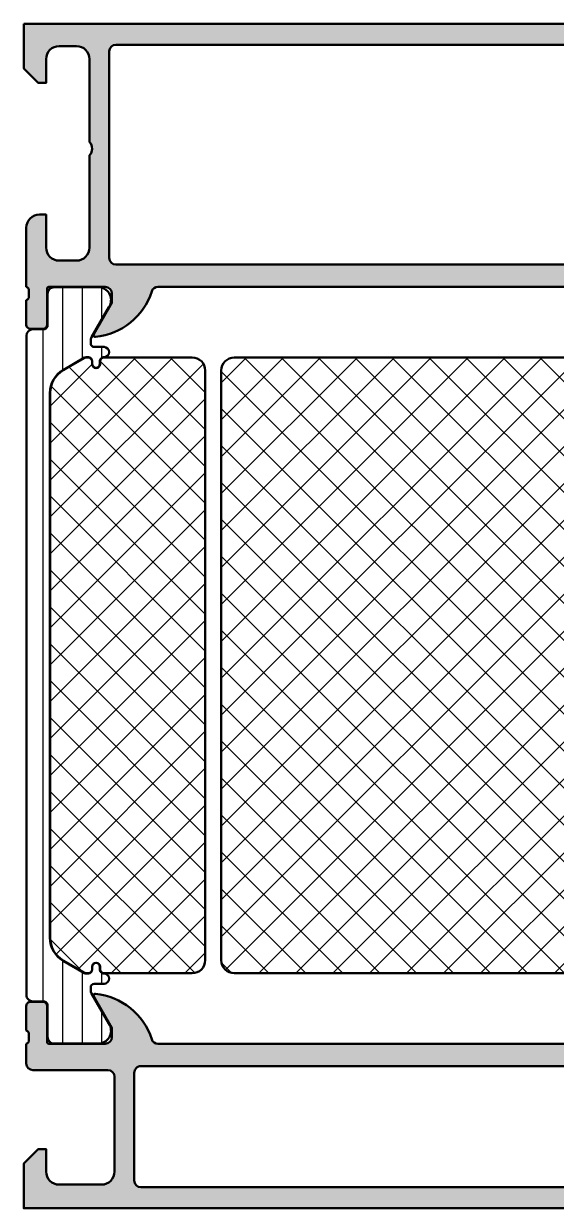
# Model space of a CAD drawing. Extents: x 0 to 104, y 0 to 90.
# Drawn here: x 0 to 40.5, y 0 to 90 of the extents above; entities that cross this region are included whole.
import ezdxf

# ---------------------------------------------------------------- set-up
doc = ezdxf.new("R2010")
doc.units = 0
for name, color, linetype, lineweight in [('0S-Alu contour', 7, 'Continuous', 50), ('0S-Alu hatch', 252, 'Continuous', 25), ('0S-Plastic contour', 254, 'Continuous', 50), ('0S-Plastic hatch', 253, 'Continuous', 25), ('0S-PT contour', 91, 'Continuous', 50), ('0S-PT hatch', 103, 'Continuous', 25)]:
    doc.layers.add(name, color=color, linetype=linetype, lineweight=lineweight)
pattern_1 = [(135, (0, 0), (-1.403165018917055, -1.403165018917055), []), (225, (0, 0), (1.403165018917055, -1.403165018917055), [])]

# ---------------------------------------------------------------- blocks, each defined once
blk = doc.blocks.new('445070__8D3D3FFA_D26E_4ECD_B416_5EEB01B0E096_')
at = {"layer": '0S-Alu hatch'}
h = blk.add_hatch(color=256, dxfattribs=at)
edge = h.paths.add_edge_path()
edge.add_arc((0.7000000000000182, 11), 0.5000000000000004, 180, 270)
edge.add_line((0.700000000000018, 10.5), (6.4, 10.5))
edge.add_ellipse((6.4, 10), major_axis=(-0.5, 0), ratio=1, start_angle=180, end_angle=270, ccw=False)
edge.add_line((6.9, 9.999999999999998), (6.899999999999973, 2.800000000000009))
edge.add_ellipse((5.899999999999972, 2.800000000000012), major_axis=(-1, 0), ratio=1, start_angle=90.00000000000011, end_angle=180, ccw=False)
edge.add_line((5.899999999999973, 1.800000000000011), (2.699999999999989, 1.800000000000011))
edge.add_ellipse((2.699999999999989, 2.800000000000011), major_axis=(-1, 0), ratio=1, start_angle=0, end_angle=90, ccw=False)
edge.add_line((1.699999999999988, 2.80000000000001), (1.699999999999987, 4.5))
edge.add_line((1.699999999999987, 4.5), (1.099999999999994, 4.5))
edge.add_line((1.099999999999994, 4.5), (0, 3.400000000000005))
edge.add_line((0, 3.400000000000005), (0, 0))
edge.add_line((0, 0), (103.5, 0))
edge.add_arc((103.5, 0.5), 0.5, 270, 360)
edge.add_line((104, 0.5), (104, 4.500000000000005))
edge.add_arc((103.5, 4.500000000000005), 0.5, 0, 90.0000000000016)
edge.add_line((103.5, 5.000000000000005), (102.2, 4.999999999999997))
edge.add_arc((102.2, 4.500000000000009), 0.4999999999999876, 90, 180)
edge.add_line((101.7, 4.499999999999994), (101.7, 3.999999999999999))
edge.add_line((101.7, 3.999999999999999), (102.7, 3.999999999999999))
edge.add_line((102.7, 3.999999999999999), (102.7, 2.500000000000012))
edge.add_ellipse((101.7, 2.500000000000012), major_axis=(-1, 0), ratio=1, start_angle=90, end_angle=180, ccw=False)
edge.add_line((101.7, 1.500000000000012), (97.70000000000003, 1.499999999999999))
edge.add_ellipse((97.70000000000003, 2.500000000000013), major_axis=(-1.000000000000014, 0), ratio=1, start_angle=0, end_angle=89.9999999999992, ccw=False)
edge.add_line((96.70000000000002, 2.500000000000013), (96.70000000000002, 3.999999999999999))
edge.add_line((96.70000000000002, 3.999999999999999), (97.70000000000002, 3.999999999999999))
edge.add_line((97.70000000000002, 3.999999999999999), (97.70000000000002, 4.499999999999987))
edge.add_arc((97.19999999999997, 4.499999999999987), 0.5000000000000142, 0, 90)
edge.add_line((97.19999999999997, 5.000000000000001), (94.4, 5))
edge.add_arc((94.4, 4.500000000000007), 0.4999999999999929, 90, 180)
edge.add_line((93.9, 4.499999999999984), (93.90000000000003, 4.299999999999933))
edge.add_arc((94.4, 4.299999999999968), 0.4999999999999716, 180, 270)
edge.add_line((94.4, 3.799999999999997), (94.9, 3.799999999999998))
edge.add_ellipse((94.9, 3.299999999999996), major_axis=(-0.5000000000000023, 0), ratio=1, start_angle=180, end_angle=270, ccw=False)
edge.add_line((95.39999999999999, 3.300000000000014), (95.40000000000002, 2.500000000000039))
edge.add_ellipse((94.9, 2.500000000000022), major_axis=(-0.5000000000000285, 0), ratio=1, start_angle=90, end_angle=180, ccw=False)
edge.add_line((94.9, 1.999999999999993), (74.10000000000002, 2.000000000000001))
edge.add_line((74.10000000000002, 2.000000000000001), (68.0287529500121, 2.433660503570564))
edge.add_ellipse((68.10000000000001, 3.431119203401298), major_axis=(-0.9999999999999987, 0), ratio=1, start_angle=0, end_angle=85.91438322002551, ccw=False)
edge.add_line((67.1, 3.431119203401297), (67.1, 10.09999999999999))
edge.add_ellipse((67.60000000000001, 10.09999999999999), major_axis=(-0.5, 0), ratio=1, start_angle=270, end_angle=360, ccw=False)
edge.add_line((67.60000000000001, 10.59999999999999), (68.49999999999996, 10.6))
edge.add_arc((68.49999999999996, 11.10000000000002), 0.500000000000016, 270, 360)
edge.add_line((68.99999999999997, 11.10000000000001), (68.99999999999999, 12.50000000000065))
edge.add_ellipse((69.07883644654304, 12.76752059199378), major_axis=(-0.2788950563274398, 0), ratio=1, start_angle=-1.164589374117611, end_angle=73.58012358050672, ccw=False)
edge.add_line((68.79999899999999, 12.77318899999225), (68.79999899999997, 13.22678299999214))
edge.add_ellipse((69.07886709564315, 13.2324436594692), major_axis=(-0.2789255417371577, 0), ratio=1, start_angle=-73.575405444647, end_angle=1.162870072887472, ccw=False)
edge.add_line((68.99999999999999, 13.49998699999215), (68.99999999999997, 15.37999800000068))
edge.add_arc((68.69999999999999, 15.37999800000068), 0.2999999999999829, 0, 89.99999999999459)
edge.add_line((68.70000000000002, 15.67999800000066), (67.72002568095719, 15.67999800000067))
edge.add_arc((67.72002568095719, 15.37999800000067), 0.2999999999999936, 90, 180)
edge.add_line((67.4200256809572, 15.37999800000067), (67.4200256809572, 12.62000000000066))
edge.add_ellipse((67.30002568095723, 12.62000000000066), major_axis=(-0.1199999999999477, 0), ratio=1, start_angle=90, end_angle=180, ccw=False)
edge.add_line((67.30002568095723, 12.50000000000071), (63.00000000000003, 12.50000000000071))
edge.add_ellipse((63.00000000000003, 13.00000000000069), major_axis=(-0.4999999999999787, 0), ratio=1, start_angle=0, end_angle=90, ccw=False)
edge.add_line((62.50000000000005, 13.00000000000074), (62.50000000000012, 13.70000000000075))
edge.add_line((62.50000000000012, 13.70000000000075), (63.88149545762249, 16.09282032302829))
edge.add_arc((63.76188021535185, 16.16188021535243), 0.1381197846482754, 329.9999999999984, 455.6225775507903)
edge.add_arc((64.23822324117364, 11.32339113815334), 4.999999999999531, 95.62257755079048, 162.2515836439295)
edge.add_ellipse((58.99999999999888, 13.00000000000148), major_axis=(-0.5000000000014841, 0), ratio=1, start_angle=89.9999999999992, end_angle=162.2515836439299, ccw=False)
edge.add_line((58.99999999999888, 12.5), (10.20000000000014, 12.5))
edge.add_ellipse((10.20000000000014, 13.00000000000063), major_axis=(-0.5000000000006342, 0), ratio=1, start_angle=17.74841635607038, end_angle=90, ccw=False)
edge.add_arc((4.961776758826346, 11.3233911381528), 4.999999999999362, 17.74841635607043, 84.37742244920943)
edge.add_arc((5.438119784648135, 16.16188021535171), 0.1381197846482762, 84.3774224492095, 210.0000000000011)
edge.add_line((5.318504542377492, 16.09282032302757), (6.699999999999855, 13.70000000000006))
edge.add_line((6.699999999999855, 13.70000000000006), (6.699999999999926, 13.00000000000004))
edge.add_ellipse((6.199999999999944, 12.99999999999998), major_axis=(-0.4999999999999823, 0), ratio=1, start_angle=90.00000000000011, end_angle=180, ccw=False)
edge.add_line((6.199999999999945, 12.5), (1.899974319042503, 12.49999999999999))
edge.add_ellipse((1.899974319042503, 12.62000000000067), major_axis=(-0.120000000000676, 0), ratio=1, start_angle=0, end_angle=90.00000000000028, ccw=False)
edge.add_line((1.779974319041827, 12.62000000000067), (1.779974319041826, 15.37999800000067))
edge.add_arc((1.479974319041827, 15.37999800000067), 0.2999999999999994, 0, 89.99999999999987)
edge.add_line((1.479974319041828, 15.67999800000067), (0.4999999999990419, 15.67999800000067))
edge.add_arc((0.4999999999990413, 15.37999800000067), 0.3000000000000025, 89.99999999999987, 180)
edge.add_line((0.1999999999990387, 15.37999800000067), (0.19999999999904, 13.49998699999215))
edge.add_ellipse((0.121132904355874, 13.23244365946922), major_axis=(-0.278925541737147, 0), ratio=1, start_angle=178.8371299271226, end_angle=253.5754054446455, ccw=False)
edge.add_line((0.4000009999990405, 13.22678299999221), (0.4000009999990405, 12.77318899999216))
edge.add_ellipse((0.1211635534573391, 12.76752059199381), major_axis=(-0.2788950563260883, 0), ratio=1, start_angle=106.4198764194926, end_angle=181.1645893740985, ccw=False)
edge.add_line((0.2000000000000035, 12.50000000000198), (0.2000000000000178, 10.99999999999999))
edge = h.paths.add_edge_path()
edge.add_line((8.400000000000006, 2.1), (8.400000000000007, 10.3))
edge.add_ellipse((8.900000000000007, 10.3), major_axis=(-0.5, 0), ratio=1, start_angle=269.99999999999983, end_angle=360, ccw=False)
edge.add_line((8.90000000000001, 10.8), (65.10000000000001, 10.7999999999999))
edge.add_ellipse((65.10000000000002, 10.29999999999988), major_axis=(-0.5000000000000142, 0), ratio=1, start_angle=180, end_angle=270.00000000000165, ccw=False)
edge.add_line((65.60000000000004, 10.29999999999988), (65.60000000000001, 2.100000000000008))
edge.add_ellipse((65.1, 2.100000000000012), major_axis=(-0.5000000000000142, 0), ratio=1, start_angle=90.00000000000159, end_angle=180, ccw=False)
edge.add_line((65.10000000000001, 1.599999999999998), (8.900000000000006, 1.6))
edge.add_ellipse((8.900000000000006, 2.1), major_axis=(-0.5, 0), ratio=1, start_angle=0, end_angle=90, ccw=False)
at = {"layer": '0S-Alu contour', "color": 7}
for points in [[(0.1999999999990387, 15.37999800000067), (0.19999999999904, 13.49998699999215)], [(1.479974319041828, 15.67999800000067), (0.4999999999990419, 15.67999800000067)], [(1.779974319041827, 12.62000000000067), (1.779974319041826, 15.37999800000067)], [(5.318504542377492, 16.09282032302757), (6.699999999999855, 13.70000000000006), (6.699999999999926, 13.00000000000004)], [(62.50000000000005, 13.00000000000074), (62.50000000000012, 13.70000000000075), (63.88149545762249, 16.09282032302829)], [(67.4200256809572, 15.37999800000067), (67.4200256809572, 12.62000000000066)], [(68.70000000000002, 15.67999800000066), (67.72002568095719, 15.67999800000067)], [(68.99999999999999, 13.49998699999215), (68.99999999999997, 15.37999800000068)], [(0.4000009999990405, 13.22678299999221), (0.4000009999990405, 12.77318899999216)], [(68.79999899999999, 12.77318899999225), (68.79999899999997, 13.22678299999214)], [(0.2000000000000035, 12.50000000000198), (0.2000000000000178, 10.99999999999999)], [(6.199999999999945, 12.5), (1.899974319042503, 12.49999999999999)], [(58.99999999999888, 12.5), (10.20000000000014, 12.5)], [(67.30002568095723, 12.50000000000071), (63.00000000000003, 12.50000000000071)], [(68.99999999999997, 11.10000000000001), (68.99999999999999, 12.50000000000065)], [(0.700000000000018, 10.5), (6.4, 10.5)], [(6.9, 9.999999999999998), (6.899999999999973, 2.800000000000009)], [(8.400000000000006, 2.1), (8.400000000000007, 10.3)], [(8.90000000000001, 10.8), (65.10000000000001, 10.7999999999999)], [(65.60000000000004, 10.29999999999988), (65.60000000000001, 2.100000000000008)], [(67.1, 3.431119203401297), (67.1, 10.09999999999999)], [(67.60000000000001, 10.59999999999999), (68.49999999999996, 10.6)], [(97.19999999999997, 5.000000000000001), (94.4, 5)], [(103.5, 5.000000000000005), (102.2, 4.999999999999997)], [(1.699999999999988, 2.80000000000001), (1.699999999999987, 4.5), (1.099999999999994, 4.5), (0, 3.400000000000005), (0, 0), (103.5, 0)], [(93.9, 4.499999999999984), (93.90000000000003, 4.299999999999933)], [(94.4, 3.799999999999997), (94.9, 3.799999999999998)], [(96.70000000000002, 2.500000000000013), (96.70000000000002, 3.999999999999999), (97.70000000000002, 3.999999999999999), (97.70000000000002, 4.499999999999987)], [(101.7, 4.499999999999994), (101.7, 3.999999999999999), (102.7, 3.999999999999999), (102.7, 2.500000000000012)], [(104, 0.5), (104, 4.500000000000005)], [(95.39999999999999, 3.300000000000014), (95.40000000000002, 2.500000000000039)], [(94.9, 1.999999999999993), (74.10000000000002, 2.000000000000001), (68.0287529500121, 2.433660503570564)], [(5.899999999999973, 1.800000000000011), (2.699999999999989, 1.800000000000011)], [(65.10000000000001, 1.599999999999998), (8.900000000000006, 1.6)], [(101.7, 1.500000000000012), (97.70000000000003, 1.499999999999999)]]:
    blk.add_lwpolyline(points, dxfattribs=at)
for centre, radius, start, end in [((5.438119784648135, 16.16188021535171), 0.1381197846482762, 84.3774224492095, 210.0000000000011), ((4.961776758826346, 11.3233911381528), 4.999999999999362, 17.74841635607043, 84.37742244920943), ((64.23822324117364, 11.32339113815334), 4.999999999999531, 95.62257755079048, 162.2515836439295), ((63.76188021535185, 16.16188021535243), 0.1381197846482754, 329.9999999999984, 95.62257755079027), ((0.4999999999990413, 15.37999800000067), 0.3000000000000025, 89.99999999999987, 180), ((1.479974319041827, 15.37999800000067), 0.2999999999999994, 0, 89.99999999999987), ((67.72002568095719, 15.37999800000067), 0.2999999999999936, 90, 180), ((68.69999999999999, 15.37999800000068), 0.2999999999999829, 0, 89.99999999999459), ((0.7000000000000182, 11), 0.5000000000000004, 180, 270), ((68.49999999999996, 11.10000000000002), 0.500000000000016, 270, 0), ((94.4, 4.500000000000007), 0.4999999999999929, 90, 180), ((97.19999999999997, 4.499999999999987), 0.5000000000000142, 0, 90), ((102.2, 4.500000000000009), 0.4999999999999876, 90, 180), ((103.5, 4.500000000000005), 0.5, 0, 90.0000000000016), ((94.4, 4.299999999999968), 0.4999999999999716, 180, 270), ((103.5, 0.5), 0.5, 270, 0)]:
    blk.add_arc(centre, radius, start, end, dxfattribs=at)
at = {"layer": '0S-Alu contour', "color": 7, "extrusion": (0, 0, -1)}
for centre, radius, start, end in [((-0.121132904355874, 13.23244365946922), 0.278925541737147, 106.4245945553545, 181.1628700728774), ((-0.1211635534573391, 12.76752059199381), 0.2788950563260883, 178.8354106259015, 253.5801235805074), ((-1.899974319042503, 12.62000000000067), 0.120000000000676, 269.9999999999997, 0), ((-6.199999999999944, 12.99999999999998), 0.4999999999999823, 180, 269.9999999999999), ((-10.20000000000014, 13.00000000000063), 0.5000000000006342, 270, 342.2515836439296), ((-58.99999999999888, 13.00000000000148), 0.5000000000014841, 197.7484163560702, 270.0000000000008), ((-63.00000000000003, 13.00000000000069), 0.4999999999999787, 270, 0), ((-67.30002568095723, 12.62000000000066), 0.1199999999999477, 180, 270), ((-69.07883644654304, 12.76752059199378), 0.2788950563274398, 286.4198764194934, 1.16458937411758), ((-69.07886709564315, 13.2324436594692), 0.2789255417371577, 358.8371299271125, 73.57540544464707), ((-6.4, 10), 0.5, 90, 180), ((-8.900000000000007, 10.3), 0.5, 0, 90.00000000000018), ((-65.10000000000002, 10.29999999999988), 0.5000000000000142, 89.99999999999837, 180), ((-67.60000000000001, 10.09999999999999), 0.5, 0, 90), ((-94.9, 3.299999999999996), 0.5000000000000023, 90, 180), ((-2.699999999999989, 2.800000000000011), 1, 270, 0), ((-5.899999999999972, 2.800000000000012), 1, 180, 269.9999999999999), ((-68.10000000000001, 3.431119203401298), 0.9999999999999987, 274.0856167799746, 0), ((-8.900000000000006, 2.1), 0.5, 270, 0), ((-65.1, 2.100000000000012), 0.5000000000000142, 180, 269.9999999999984), ((-94.9, 2.500000000000022), 0.5000000000000285, 180, 270), ((-97.70000000000003, 2.500000000000013), 1.000000000000014, 270.0000000000008, 0), ((-101.7, 2.500000000000012), 1, 180, 270)]:
    blk.add_arc(centre, radius, start, end, dxfattribs=at)
blk = doc.blocks.new('465120__E8C4AF63_E72E_4075_BE47_EB630F4610B9_')
at = {"layer": '0S-PT hatch'}
h = blk.add_hatch(dxfattribs=at)
h.set_pattern_fill('ANSI37', color=256, scale=0.625, angle=90, style=0)
h.set_pattern_definition(pattern_1)
edge = h.paths.add_edge_path()
edge.add_line((15.00999999999993, 63.65020331971984), (15.00999999999993, 18.84979668028167))
edge.add_arc((15.99999999999992, 18.84979668028167), 0.9899999999999984, 180, 270.0001618576359)
edge.add_line((16.00000279669911, 17.85979668028562), (48.4637390305982, 17.85988838867793))
edge.add_line((48.4637390305982, 17.85988838867793), (62.10003541110197, 17.859992918103))
edge.add_arc((62.10003318809838, 18.14999291809449), 0.2900000000000106, 270.0004392024952, 360)
edge.add_line((62.39003318809839, 18.14999291809441), (62.39003318809845, 18.35056371338088))
edge.add_ellipse((62.69946239281221, 18.35056371338086), major_axis=(-0.3094292047137586, 0), ratio=1, start_angle=180, end_angle=360, ccw=False)
edge.add_line((63.00889159752596, 18.35056371338083), (63.00889159752596, 18.14999291809452))
edge.add_arc((63.29888450317915, 18.14999291809453), 0.289992905653186, 180, 266.5483267860283)
edge.add_line((63.28142500771851, 17.86052607828824), (64.46501280946045, 17.86052607828824))
edge.add_arc((64.46501280946045, 18.05052607828828), 0.1900000000000439, 270, 300.0000000000016)
edge.add_line((64.56001280946047, 17.8859812515692), (66.19500000000006, 18.82994154614885))
edge.add_arc((65.20000000000005, 20.55333209967985), 1.989999999999984, 300.0000000000008, 360)
edge.add_line((67.19000000000003, 20.55333209967987), (67.18999999999997, 61.94666790036887))
edge.add_arc((65.19999999999993, 61.94666790036887), 1.990000000000037, 0, 60.00000000000324)
edge.add_line((66.19499999999985, 63.67005845389999), (64.56001280946043, 64.61401874847938))
edge.add_arc((64.46501280946046, 64.4494739217604), 0.1899999999999309, 59.99999999999826, 90.00000000013713)
edge.add_line((64.46501280946, 64.63947392176033), (63.28143835640298, 64.63947392175737))
edge.add_arc((63.29889869189339, 64.3499929181181), 0.2900070943674224, 93.45167039849738, 180)
edge.add_line((63.00889159752597, 64.3499929181181), (63.00889159752596, 64.1494221228319))
edge.add_ellipse((62.69892478562439, 64.1494221228319), major_axis=(-0.3099668119015817, 0), ratio=1, start_angle=0, end_angle=180, ccw=False)
edge.add_line((62.3889579737228, 64.1494221228319), (62.38895797372281, 64.34999291807095))
edge.add_arc((62.09855133433185, 64.34999291807098), 0.2904066393909588, 0, 90.0004392277614)
edge.add_line((62.09854910808309, 64.6403995574534), (48.46373913550454, 64.64029503339218))
edge.add_line((48.46373913550454, 64.64029503339218), (15.99999720313984, 64.64020331971588))
edge.add_arc((15.99999999999991, 63.65020331971985), 0.9899999999999808, 90.00016186694747, 180)
at = {"layer": '0S-PT contour', "color": 7}
for points in [[(62.09854910808309, 64.6403995574534), (48.46373913550454, 64.64029503339218), (15.99999720313984, 64.64020331971588)], [(62.3889579737228, 64.1494221228319), (62.38895797372281, 64.34999291807095)], [(63.00889159752597, 64.3499929181181), (63.00889159752596, 64.1494221228319)], [(64.46501280946, 64.63947392176033), (63.28143835640298, 64.63947392175737)], [(66.19499999999985, 63.67005845389999), (64.56001280946043, 64.61401874847938)], [(15.00999999999993, 63.65020331971984), (15.00999999999993, 18.84979668028167)], [(67.19000000000003, 20.55333209967987), (67.18999999999997, 61.94666790036887)], [(62.39003318809839, 18.14999291809441), (62.39003318809845, 18.35056371338088)], [(63.00889159752596, 18.35056371338083), (63.00889159752596, 18.14999291809452)], [(64.56001280946047, 17.8859812515692), (66.19500000000006, 18.82994154614885)], [(16.00000279669911, 17.85979668028562), (48.4637390305982, 17.85988838867793), (62.10003541110197, 17.859992918103)], [(63.28142500771851, 17.86052607828824), (64.46501280946045, 17.86052607828824)]]:
    blk.add_lwpolyline(points, dxfattribs=at)
for centre, radius, start, end in [((15.99999999999991, 63.65020331971985), 0.9899999999999808, 90.00016186694747, 180), ((62.09855133433185, 64.34999291807098), 0.2904066393909588, 0, 90.0004392277614), ((63.29889869189339, 64.3499929181181), 0.2900070943674224, 93.45167039849738, 180), ((64.46501280946046, 64.4494739217604), 0.1899999999999309, 59.99999999999826, 90.00000000013713), ((65.19999999999993, 61.94666790036887), 1.990000000000037, 0, 60.00000000000324), ((65.20000000000005, 20.55333209967985), 1.989999999999984, 300.0000000000008, 0), ((15.99999999999992, 18.84979668028167), 0.9899999999999984, 180, 270.0001618576359), ((62.10003318809838, 18.14999291809449), 0.2900000000000106, 270.0004392024952, 0), ((63.29888450317915, 18.14999291809453), 0.289992905653186, 180, 266.5483267860283), ((64.46501280946045, 18.05052607828828), 0.1900000000000439, 270, 300.0000000000016)]:
    blk.add_arc(centre, radius, start, end, dxfattribs=at)
at = {"layer": '0S-PT contour', "color": 7, "extrusion": (0, 0, -1)}
for centre, radius, start, end in [((-62.69892478562439, 64.1494221228319), 0.3099668119015817, 180, 0), ((-62.69946239281221, 18.35056371338086), 0.3094292047137586, 0, 180)]:
    blk.add_arc(centre, radius, start, end, dxfattribs=at)
blk = doc.blocks.new('465120__1BC99CA4_F245_4A65_B372_9CA94F2B3422_')
at = {"layer": '0S-PT hatch'}
h = blk.add_hatch(dxfattribs=at)
h.set_pattern_fill('ANSI37', color=256, scale=0.625, angle=90, style=0)
h.set_pattern_definition(pattern_1)
edge = h.paths.add_edge_path()
edge.add_line((13.78999999999998, 63.65020331974463), (13.78999999999998, 18.8497966803065))
edge.add_ellipse((12.79999999999999, 18.8497966803065), major_axis=(-0.9899999999999984, 0), ratio=1, start_angle=89.99999999999989, end_angle=180, ccw=False)
edge.add_line((12.79999999999998, 17.8597966803065), (6.098924785624403, 17.8597966803065))
edge.add_ellipse((6.098924785624403, 18.1497966803065), major_axis=(-0.2900000000000062, 0), ratio=1, start_angle=0, end_angle=90, ccw=False)
edge.add_line((5.808924785624397, 18.1497966803065), (5.808924785624396, 18.35036747559275))
edge.add_arc((5.499495580910635, 18.35036747559275), 0.3094292047137612, 0, 180)
edge.add_line((5.190066376196874, 18.35036747559275), (5.190066376196871, 18.14979668030651))
edge.add_ellipse((4.90006637619688, 18.1497966803065), major_axis=(-0.2899999999999911, 0), ratio=1, start_angle=93.45167180618529, end_angle=180, ccw=False)
edge.add_line((4.917526291671712, 17.86032275859402), (4.73498719053954, 17.86032275859402))
edge.add_ellipse((4.734987190539536, 18.05032275859401), major_axis=(-0.1899999999999942, 0), ratio=1, start_angle=60.00000000000148, end_angle=90.00000000000131, ccw=False)
edge.add_line((4.639987190539543, 17.88577793187497), (3.004999999999999, 18.82973822645454))
edge.add_ellipse((3.999999999999977, 20.55312877998558), major_axis=(-1.989999999999988, 0), ratio=1, start_angle=0, end_angle=60.000000000000625, ccw=False)
edge.add_line((2.009999999999989, 20.55312877998558), (2.009999999999996, 61.94646458067461))
edge.add_ellipse((3.999999999999978, 61.94646458067461), major_axis=(-1.989999999999982, 0), ratio=1, start_angle=299.9999999999991, end_angle=360, ccw=False)
edge.add_line((3.005000000000015, 63.66985513420565), (4.639987190539565, 64.61381542878522))
edge.add_ellipse((4.734987190539532, 64.4492706020662), major_axis=(-0.1899999999999542, 0), ratio=1, start_angle=270, end_angle=299.99999999999676, ccw=False)
edge.add_line((4.734987190539532, 64.63927060206616), (4.917526291671717, 64.63927060206616))
edge.add_ellipse((4.900066376196871, 64.34979668035366), major_axis=(-0.2900000000000051, 0), ratio=1, start_angle=180, end_angle=266.54832819381204, ccw=False)
edge.add_line((5.190066376196876, 64.34979668035366), (5.190066376196876, 64.14922588506744))
edge.add_arc((5.50003318809844, 64.14922588506744), 0.3099668119015639, 180, 360)
edge.add_line((5.810000000000004, 64.14922588506744), (5.810000000000003, 64.3497966803065))
edge.add_ellipse((6.100406639390974, 64.34979668030651), major_axis=(-0.2904066393909712, 0), ratio=1, start_angle=270.00000000040234, end_angle=360, ccw=False)
edge.add_line((6.100406639388935, 64.64020331969748), (12.79999999999305, 64.6402033197446))
edge.add_ellipse((12.80000000000001, 63.65020331974462), major_axis=(-0.9899999999999806, 0), ratio=1, start_angle=180, end_angle=270.00000000040313, ccw=False)
at = {"layer": '0S-PT contour', "color": 7}
for points in [[(3.005000000000015, 63.66985513420565), (4.639987190539565, 64.61381542878522)], [(4.734987190539532, 64.63927060206616), (4.917526291671717, 64.63927060206616)], [(5.190066376196876, 64.34979668035366), (5.190066376196876, 64.14922588506744)], [(5.810000000000004, 64.14922588506744), (5.810000000000003, 64.3497966803065)], [(6.100406639388935, 64.64020331969748), (12.79999999999305, 64.6402033197446)], [(13.78999999999998, 63.65020331974463), (13.78999999999998, 18.8497966803065)], [(2.009999999999989, 20.55312877998558), (2.009999999999996, 61.94646458067461)], [(4.639987190539543, 17.88577793187497), (3.004999999999999, 18.82973822645454)], [(5.190066376196874, 18.35036747559275), (5.190066376196871, 18.14979668030651)], [(5.808924785624397, 18.1497966803065), (5.808924785624396, 18.35036747559275)], [(4.917526291671712, 17.86032275859402), (4.73498719053954, 17.86032275859402)], [(12.79999999999998, 17.8597966803065), (6.098924785624403, 17.8597966803065)]]:
    blk.add_lwpolyline(points, dxfattribs=at)
at = {"layer": '0S-PT contour', "color": 7, "extrusion": (0, 0, -1)}
for centre, radius, start, end in [((-4.734987190539532, 64.4492706020662), 0.1899999999999542, 60.00000000000324, 90), ((-4.900066376196871, 64.34979668035366), 0.2900000000000051, 93.45167180618796, 180), ((-6.100406639390974, 64.34979668030651), 0.2904066393909712, 0, 89.99999999959768), ((-12.80000000000001, 63.65020331974462), 0.9899999999999806, 89.9999999995969, 180), ((-3.999999999999978, 61.94646458067461), 1.989999999999982, 0, 60.00000000000092), ((-3.999999999999977, 20.55312877998558), 1.989999999999988, 299.9999999999994, 0), ((-4.90006637619688, 18.1497966803065), 0.2899999999999911, 180, 266.5483281938147), ((-6.098924785624403, 18.1497966803065), 0.2900000000000062, 270, 0), ((-12.79999999999999, 18.8497966803065), 0.9899999999999984, 180, 270.0000000000001), ((-4.734987190539536, 18.05032275859401), 0.1899999999999942, 269.9999999999987, 299.9999999999985)]:
    blk.add_arc(centre, radius, start, end, dxfattribs=at)
at = {"layer": '0S-PT contour', "color": 7}
for centre, radius, start, end in [((5.50003318809844, 64.14922588506744), 0.3099668119015639, 180, 0), ((5.499495580910635, 18.35036747559275), 0.3094292047137612, 0, 180)]:
    blk.add_arc(centre, radius, start, end, dxfattribs=at)
blk = doc.blocks.new('245327__8C58B0DC_B53F_4BB4_8268_C2D0466069A4___5F40FB97_D6B6_4F63_9975_7C66BE8A5A96_')
at = {"layer": '0S-Plastic hatch'}
h = blk.add_hatch(dxfattribs=at)
h.set_pattern_fill('ANSI31', color=256, scale=0.4680000000000001, angle=45, style=0)
h.set_pattern_definition([(90, (0, 0), (-1.4859, 0), [])])
edge = h.paths.add_edge_path()
edge.add_line((0.2100000000000182, 66.2900056789584), (0.209999999999987, 16.20999432109278))
edge.add_arc((0.6999973210979733, 16.20999432109278), 0.4899973210979863, 180, 270.0000000000002)
edge.add_line((0.6999973210979749, 15.71999699999479), (1.510331333340428, 15.71999700000197))
edge.add_ellipse((1.510331333340473, 15.40999700000191), major_axis=(-0.3100000000000538, 0), ratio=1, start_angle=180, end_angle=270.0000000000082, ccw=False)
edge.add_line((1.820331333340527, 15.40999700000205), (1.81999938284785, 13.00999723393712))
edge.add_arc((2.309994695170544, 13.00999531232102), 0.4899953123264628, 179.9997753033853, 270.0000777840419)
edge.add_line((2.309995360382123, 12.519999999995), (5.785822496191395, 12.52000000000197))
edge.add_arc((5.644228849115319, 13.49981807472482), 0.9899960709244727, 278.222896358898, 392.740756988381)
edge.add_line((6.476940554096215, 14.03524634894434), (5.158304394460614, 16.31919148718877))
edge.add_ellipse((5.599977365525578, 16.57419146097431), major_axis=(-0.5099999999999795, 0), ratio=1, start_angle=-0.005743823234126921, end_angle=29.999996599345195, ccw=False)
edge.add_line((5.089977368088295, 16.57424258777439), (5.090000001315865, 16.80002606457203))
edge.add_ellipse((5.350000000054697, 16.79999999995668), major_axis=(-0.2600000000453013, 0), ratio=1, start_angle=270.00000000613306, end_angle=359.99425618279395, ccw=False)
edge.add_line((5.350000000026866, 17.06000000000198), (6.100406639390995, 17.060000000002))
edge.add_arc((6.100406639390973, 17.44925907311875), 0.3892590731167509, 270.0000000000033, 450.0000000000032)
edge.add_ellipse((6.100406639390925, 18.15000000000203), major_axis=(-0.31148185376653, 0), ratio=1, start_angle=0, end_angle=90.00000000000472, ccw=False)
edge.add_line((5.788924785624395, 18.15000000000203), (5.788924785624399, 18.3505707952882))
edge.add_arc((5.499495580910636, 18.3505707952882), 0.2894292047137625, 0, 180)
edge.add_line((5.210066376196873, 18.35057079528821), (5.210066376196872, 18.15000000000194))
edge.add_ellipse((4.900066376196924, 18.15000000000195), major_axis=(-0.3099999999999472, 0), ratio=1, start_angle=93.3384387200474, end_angle=180, ccw=False)
edge.add_line((4.918118849154571, 17.8405260782895), (4.73498719053977, 17.84052607828944))
edge.add_ellipse((4.734987190539703, 18.05052607828945), major_axis=(-0.2100000000000008, 0), ratio=1, start_angle=60.00000000000199, end_angle=90.00000000001819, ccw=False)
edge.add_line((4.629987190539709, 17.86866074349471), (2.995000000000013, 18.81262103807434))
edge.add_ellipse((3.99999999999995, 20.55333209968105), major_axis=(-2.009999999999958, 0), ratio=1, start_angle=0, end_angle=60.00000000000142, ccw=False)
edge.add_line((1.989999999999991, 20.55333209968106), (1.99, 61.94666790037013))
edge.add_ellipse((3.99999999999988, 61.94666790037012), major_axis=(-2.009999999999879, 0), ratio=1, start_angle=300.0000000000034, end_angle=360, ccw=False)
edge.add_line((2.994999999999834, 63.68737896197668), (4.629987190539373, 64.63133925655643))
edge.add_ellipse((4.734987190539472, 64.44947392176157), major_axis=(-0.2100000000001637, 0), ratio=1, start_angle=269.9999999999937, end_angle=300.0000000000054, ccw=False)
edge.add_line((4.734987190539495, 64.65947392176173), (4.918118849154485, 64.65947392176167))
edge.add_ellipse((4.900066376196911, 64.3500000000492), major_axis=(-0.3099999999999645, 0), ratio=1, start_angle=180, end_angle=266.66156127996624, ccw=False)
edge.add_line((5.210066376196876, 64.35000000004918), (5.210066376196878, 64.14942920476297))
edge.add_arc((5.49949558091064, 64.14942920476295), 0.2894292047137616, 180, 360)
edge.add_line((5.788924785624401, 64.14942920476294), (5.7889247856244, 64.35000000004908))
edge.add_ellipse((6.100406639390977, 64.35000000004908), major_axis=(-0.3114818537665762, 0), ratio=1, start_angle=269.9999999999993, end_angle=360, ccw=False)
edge.add_arc((6.100406639390982, 65.0507409269324), 0.3892590731167473, 269.9999999999998, 449.9999999999997)
edge.add_line((6.100406639390984, 65.44000000004915), (5.350000000026869, 65.4400000000492))
edge.add_ellipse((5.35000000002688, 65.70000000006667), major_axis=(-0.2600000000174703, 0), ratio=1, start_angle=0.005743823170689666, end_angle=89.99999999999773, ccw=False)
edge.add_line((5.090000001315882, 65.69997393542351), (5.089977368088289, 65.92575741233237))
edge.add_ellipse((5.599977365421816, 65.92580853910461), major_axis=(-0.5099999998962196, 0), ratio=1, start_angle=-29.999996602471697, end_angle=0.0057438201249055965, ccw=False)
edge.add_line((5.158304394460625, 66.18080851286237), (6.47694055409618, 68.46475365110673))
edge.add_arc((5.644228849115338, 69.00018192532632), 0.9899960709244572, 327.2592430116146, 441.7771036411012)
edge.add_line((5.785822496191426, 69.98000000004915), (2.309995360382088, 69.98000000005612))
edge.add_arc((2.309995360382098, 69.49000402261056), 0.4899959774455596, 90.0000000000012, 180.0079248057727)
edge.add_line((1.819999387623534, 69.48993624932997), (1.820331330375308, 67.09004587703431))
edge.add_ellipse((1.51033133332532, 67.09000300006437), major_axis=(-0.310000000015205, 0), ratio=1, start_angle=90.00000000230068, end_angle=180.0079247400522, ccw=False)
edge.add_line((1.510331333337768, 66.78000300004916), (0.6999973210979028, 66.78000300005634))
edge.add_arc((0.6999973210979384, 66.29000567895842), 0.489997321097917, 90.00000000000416, 180)
at = {"layer": '0S-Plastic contour', "color": 7}
for points in [[(1.819999387623534, 69.48993624932997), (1.820331330375308, 67.09004587703431)], [(5.785822496191426, 69.98000000004915), (2.309995360382088, 69.98000000005612)], [(5.158304394460625, 66.18080851286237), (6.47694055409618, 68.46475365110673)], [(1.510331333337768, 66.78000300004916), (0.6999973210979028, 66.78000300005634)], [(0.2100000000000182, 66.2900056789584), (0.209999999999987, 16.20999432109278)], [(5.090000001315882, 65.69997393542351), (5.089977368088289, 65.92575741233237)], [(6.100406639390984, 65.44000000004915), (5.350000000026869, 65.4400000000492)], [(2.994999999999834, 63.68737896197668), (4.629987190539373, 64.63133925655643)], [(4.734987190539495, 64.65947392176173), (4.918118849154485, 64.65947392176167)], [(5.210066376196876, 64.35000000004918), (5.210066376196878, 64.14942920476297)], [(5.788924785624401, 64.14942920476294), (5.7889247856244, 64.35000000004908)], [(1.989999999999991, 20.55333209968106), (1.99, 61.94666790037013)], [(4.629987190539709, 17.86866074349471), (2.995000000000013, 18.81262103807434)], [(5.210066376196873, 18.35057079528821), (5.210066376196872, 18.15000000000194)], [(5.788924785624395, 18.15000000000203), (5.788924785624399, 18.3505707952882)], [(4.918118849154571, 17.8405260782895), (4.73498719053977, 17.84052607828944)], [(5.089977368088295, 16.57424258777439), (5.090000001315865, 16.80002606457203)], [(6.476940554096215, 14.03524634894434), (5.158304394460614, 16.31919148718877)], [(5.350000000026866, 17.06000000000198), (6.100406639390995, 17.060000000002)], [(0.6999973210979749, 15.71999699999479), (1.510331333340428, 15.71999700000197)], [(1.820331333340527, 15.40999700000205), (1.81999938284785, 13.00999723393712)], [(2.309995360382123, 12.519999999995), (5.785822496191395, 12.52000000000197)]]:
    blk.add_lwpolyline(points, dxfattribs=at)
for centre, radius, start, end in [((2.309995360382098, 69.49000402261056), 0.4899959774455596, 90.0000000000012, 180.0079248057727), ((5.644228849115338, 69.00018192532632), 0.9899960709244572, 327.2592430116146, 81.77710364110115), ((0.6999973210979384, 66.29000567895842), 0.489997321097917, 90.00000000000416, 180), ((6.100406639390982, 65.0507409269324), 0.3892590731167473, 269.9999999999998, 89.99999999999974), ((5.49949558091064, 64.14942920476295), 0.2894292047137616, 180, 0), ((5.499495580910636, 18.3505707952882), 0.2894292047137625, 0, 180), ((6.100406639390973, 17.44925907311875), 0.3892590731167509, 270.0000000000033, 90.00000000000328), ((0.6999973210979733, 16.20999432109278), 0.4899973210979863, 180, 270.0000000000002), ((5.644228849115319, 13.49981807472482), 0.9899960709244727, 278.222896358898, 32.740756988381), ((2.309994695170544, 13.00999531232102), 0.4899953123264628, 179.9997753033853, 270.0000777840419)]:
    blk.add_arc(centre, radius, start, end, dxfattribs=at)
at = {"layer": '0S-Plastic contour', "color": 7, "extrusion": (0, 0, -1)}
for centre, radius, start, end in [((-1.51033133332532, 67.09000300006437), 0.310000000015205, 179.9920752599478, 269.9999999976993), ((-5.599977365421816, 65.92580853910461), 0.5099999998962196, 359.9942561798751, 29.9999966024717), ((-5.35000000002688, 65.70000000006667), 0.2600000000174703, 270.0000000000023, 359.9942561768293), ((-4.734987190539472, 64.44947392176157), 0.2100000000001637, 59.99999999999459, 90.0000000000063), ((-4.900066376196911, 64.3500000000492), 0.3099999999999645, 93.33843872003379, 180), ((-6.100406639390977, 64.35000000004908), 0.3114818537665762, 0, 90.00000000000067), ((-3.99999999999988, 61.94666790037012), 2.009999999999879, 0, 59.99999999999656), ((-3.99999999999995, 20.55333209968105), 2.009999999999958, 299.9999999999986, 0), ((-4.900066376196924, 18.15000000000195), 0.3099999999999472, 180, 266.6615612799526), ((-6.100406639390925, 18.15000000000203), 0.31148185376653, 269.9999999999953, 0), ((-4.734987190539703, 18.05052607828945), 0.2100000000000008, 269.9999999999818, 299.9999999999981), ((-5.599977365525578, 16.57419146097431), 0.5099999999999795, 330.0000034006548, 0.0057438232341285), ((-5.350000000054697, 16.79999999995668), 0.2600000000453013, 0.0057438172060589, 89.99999999386691), ((-1.510331333340473, 15.40999700000191), 0.3100000000000538, 89.99999999999181, 180)]:
    blk.add_arc(centre, radius, start, end, dxfattribs=at)
blk = doc.blocks.new('345180__A11BD56B_52A3_419A_A6F8_42E5EC16AB9E_')
at = {"layer": '0S-Alu hatch'}
h = blk.add_hatch(color=256, dxfattribs=at)
edge = h.paths.add_edge_path()
edge.add_line((-5.9616241e-09, 90.00066419843182), (-5.9616383e-09, 86.60066263631867))
edge.add_line((-5.9616383e-09, 86.60066263631867), (1.099975579975918, 85.50066440061613))
edge.add_line((1.099975579975918, 85.50066440061613), (1.6999816834915, 85.50066440061613))
edge.add_line((1.6999816834915, 85.50066440061613), (1.699981681868922, 87.30061787519918))
edge.add_ellipse((2.700038651642247, 87.30061787519917), major_axis=(-1.000056969773325, 0), ratio=1, start_angle=270, end_angle=360, ccw=False)
edge.add_line((2.700038651642247, 88.30067484497249), (3.999963408565786, 88.30067484336828))
edge.add_ellipse((3.999963407317562, 87.3006687742072), major_axis=(-1.000006069161102, 0), ratio=1, start_angle=180, end_angle=269.99999992848245, ccw=False)
edge.add_line((4.999969476478664, 87.3006687742072), (4.999969476460236, 81.00066392377897))
edge.add_ellipse((4.474993684127795, 80.50066392377899), major_axis=(-0.7249824705019245, 0), ratio=1, start_angle=136.395861616386, end_angle=223.6041383836141, ccw=False)
edge.add_line((4.999969476460236, 80.00066392377897), (4.999969476942966, 73.00063285241644))
edge.add_ellipse((4.00000054782276, 73.00063285241647), major_axis=(-0.9999689291202056, 0), ratio=1, start_angle=90.00000000000011, end_angle=180, ccw=False)
edge.add_line((4.000000547822761, 72.00066392329627), (2.700001506267986, 72.0006639235825))
edge.add_ellipse((2.700001506639306, 73.00068374692677), major_axis=(-1.000019823344274, 0), ratio=1, start_angle=0, end_angle=89.99999997872533, ccw=False)
edge.add_line((1.699981683295032, 73.00068374692677), (1.699981683491515, 75.50066392377897))
edge.add_line((1.699981683491515, 75.50066392377897), (1.200016049060012, 75.50066392436945))
edge.add_arc((1.200016049060012, 74.50062955821049), 1.000034366158956, 90, 180)
edge.add_line((0.1999816829010561, 74.50062955821049), (0.1999816834915009, 70.00097988674145))
edge.add_ellipse((0.1211452369484491, 69.73345929474834), major_axis=(-0.2788950563274232, 0), ratio=1, start_angle=178.8354106259232, end_angle=253.58012358050541, ccw=False)
edge.add_line((0.3999826834914873, 69.72779088675007), (0.3999826834915012, 69.27419688674996))
edge.add_ellipse((0.1211145878483387, 69.2685362272729), major_axis=(-0.2789255417371439, 0), ratio=1, start_angle=106.4245945553526, end_angle=181.1628700728862, ccw=False)
edge.add_line((0.1999816834914982, 69.00099288674996), (0.1999816834914867, 67.12098188674145))
edge.add_arc((0.4999816834914946, 67.12098188674145), 0.3000000000000079, 180, 269.9999999999999)
edge.add_line((0.4999816834914944, 66.82098188674144), (1.479956002534291, 66.82098188674145))
edge.add_arc((1.479956002534287, 67.12098188674145), 0.2999999999999971, 270.0000000000008, 360)
edge.add_line((1.779956002534284, 67.12098188674143), (1.779956002534291, 69.88097988674144))
edge.add_ellipse((1.899956002534394, 69.88097988674144), major_axis=(-0.1200000000001029, 0), ratio=1, start_angle=268.42875992754955, end_angle=360, ccw=False)
edge.add_line((1.903246387594826, 70.00093476728483), (6.19999999403838, 70.00093476728483))
edge.add_ellipse((6.19999999403838, 69.50093476728483), major_axis=(-0.5, 0), ratio=1, start_angle=180, end_angle=270, ccw=False)
edge.add_line((6.69999999403838, 69.50093476728483), (6.699999994038378, 68.80093476728484))
edge.add_line((6.699999994038378, 68.80093476728484), (5.318504536416023, 66.4081144442573))
edge.add_arc((5.438119778686682, 66.33905455193313), 0.1381197846483022, 149.9999999999946, 275.6225775507893)
edge.add_arc((4.961776752864544, 71.17754362913256), 4.999999999999924, 275.6225775507939, 342.2515836439302)
edge.add_ellipse((10.19999999403832, 69.50093476728478), major_axis=(-0.5000000000000595, 0), ratio=1, start_angle=270, end_angle=342.2515836439297, ccw=False)
edge.add_line((10.19999999403832, 70.00093476728483), (58.99999999403839, 70.00093476728483))
edge.add_ellipse((58.99999999403839, 69.50093476728487), major_axis=(-0.4999999999999574, 0), ratio=1, start_angle=197.7484163560685, end_angle=270, ccw=False)
edge.add_arc((64.2382232352122, 71.17754362913269), 5.000000000000058, 197.7484163560702, 264.3774224492063)
edge.add_arc((63.76188020939008, 66.33905455193313), 0.1381197846483166, 264.3774224492054, 389.9999999999953)
edge.add_line((63.88149545166077, 66.40811444425728), (62.49999999403837, 68.80093476728482))
edge.add_line((62.49999999403837, 68.80093476728482), (62.49999999403837, 69.50093476728483))
edge.add_ellipse((62.99999999403837, 69.50093476728483), major_axis=(-0.5, 0), ratio=1, start_angle=270, end_angle=360, ccw=False)
edge.add_line((62.99999999403837, 70.00093476728483), (67.30002567499558, 70.00093476728483))
edge.add_ellipse((67.30002567499558, 69.88093476728483), major_axis=(-0.1200000000000045, 0), ratio=1, start_angle=180, end_angle=270, ccw=False)
edge.add_line((67.42002567499559, 69.88093476728483), (67.42002567499559, 67.12093676728483))
edge.add_arc((67.7200256749956, 67.12093676728483), 0.3000000000000114, 180, 270)
edge.add_line((67.7200256749956, 66.82093676728482), (68.69999999403836, 66.82093676728482))
edge.add_arc((68.69999999403836, 67.12093676728483), 0.3000000000000114, 270, 360)
edge.add_line((68.99999999403838, 67.12093676728483), (68.99999999403838, 69.00094776729333))
edge.add_ellipse((69.07886708968157, 69.26849110781626), major_axis=(-0.2789255417371503, 0), ratio=1, start_angle=-1.162870072761109, end_angle=73.57540544464058, ccw=False)
edge.add_line((68.79999899403839, 69.27415176729271), (68.79999899403838, 69.72774576729341))
edge.add_ellipse((69.07883644058141, 69.73341417529173), major_axis=(-0.2788950563274224, 0), ratio=1, start_angle=-73.58436554963032, end_angle=1.164589374085324, ccw=False)
edge.add_ellipse((69.3268279063245, 69.97383197862386), major_axis=(-0.3279305041731675, 0), ratio=1, start_angle=274.7009236711101, end_angle=355.25818966180464, ccw=False)
edge.add_line((69.2999525010574, 70.30065934614224), (72.29986082911375, 70.30065934614225))
edge.add_line((72.29986082911375, 70.30065934614225), (72.29986082911375, 69.50066392377897))
edge.add_line((72.29986082911375, 69.50066392377897), (73.29989538419716, 69.500671552243))
edge.add_arc((73.29989156973438, 70.00064081214198), 0.4999692599135264, 270.0004371321092, 359.999222876017)
edge.add_line((73.79986082960193, 70.00063403087489), (73.79992186800324, 74.50056288885413))
edge.add_arc((72.79983439370108, 74.50057645321002), 1.00008747439415, 359.9992228877419, 450)
edge.add_line((72.79983439370108, 75.50066392760417), (72.29992186427, 75.50066392377897))
edge.add_line((72.29992186427, 75.50066392377897), (72.29992186808883, 73.00075132124161))
edge.add_ellipse((71.29983446679694, 73.00075132124161), major_axis=(-1.000087401291892, 0), ratio=1, start_angle=90, end_angle=180, ccw=False)
edge.add_line((71.29983446679694, 72.00066391994972), (69.99993195013742, 72.00066392205049))
edge.add_ellipse((69.99993195308326, 73.00072272150794), major_axis=(-1.000058799457448, 0), ratio=1, start_angle=0, end_angle=89.99999983122581, ccw=False)
edge.add_line((68.99987315362581, 73.00072272150794), (68.9998731553543, 80.00066392377897))
edge.add_ellipse((69.52471249567265, 80.50066392377899), major_axis=(-0.7248836686985038, 0), ratio=1, start_angle=-43.61157673631379, end_angle=43.61157673631379, ccw=False)
edge.add_line((68.9998731553543, 81.00066392377897), (68.99987315424143, 87.00105185878117))
edge.add_ellipse((69.99992796404254, 87.00105185878118), major_axis=(-1.000054809801113, 0), ratio=1, start_angle=270.0000000000008, end_angle=360, ccw=False)
edge.add_line((69.99992796404253, 88.0011066685823), (71.29983553901909, 88.00110667081645))
edge.add_ellipse((71.29983553786366, 87.00102033999661), major_axis=(-1.000086330819868, 0), ratio=1, start_angle=180, end_angle=269.9999999338046, ccw=False)
edge.add_line((72.29992186868353, 87.00102033999659), (72.29992186427, 85.50065677122161))
edge.add_line((72.29992186427, 85.50065677122161), (72.8998974502075, 85.50065677122161))
edge.add_line((72.8998974502075, 85.50065677122161), (73.99987304091803, 86.6006321187405))
edge.add_line((73.99987304091803, 86.6006321187405), (73.9998425233399, 90.00066419843182))
edge.add_line((73.9998425233399, 90.00066419843182), (-5.9616241e-09, 90.00066419843182))
edge = h.paths.add_edge_path()
edge.add_ellipse((6.999987476116928, 87.90065531781431), major_axis=(-0.5000027408751322, 0), ratio=1, start_angle=270, end_angle=360, ccw=False)
edge.add_line((6.999987476116928, 88.40065805868944), (66.99985515569767, 88.40065805868944))
edge.add_ellipse((66.99985515569762, 87.90065531781431), major_axis=(-0.5000027408751322, 0), ratio=1, start_angle=180, end_angle=269.9999999999935, ccw=False)
edge.add_line((67.49985789657275, 87.90065531781431), (67.49985789656523, 72.20066087202116))
edge.add_ellipse((66.99985515569762, 72.20066361288877), major_axis=(-0.500002740875127, 0), ratio=1, start_angle=90.00000000000648, end_angle=179.9996859215194, ccw=False)
edge.add_line((66.99985515569767, 71.70066087201366), (6.999987476116913, 71.70066087201364))
edge.add_ellipse((6.999987476116916, 72.20066361288876), major_axis=(-0.500002740875118, 0), ratio=1, start_angle=0, end_angle=89.99999999999972, ccw=False)
edge.add_line((6.499984735241798, 72.20066361288876), (6.499984735241795, 87.90065531781455))
at = {"layer": '0S-Alu contour', "color": 7}
for points in [[(-5.9616241e-09, 90.00066419843182), (-5.9616383e-09, 86.60066263631867), (1.099975579975918, 85.50066440061613), (1.6999816834915, 85.50066440061613), (1.699981681868922, 87.30061787519918)], [(72.29992186868353, 87.00102033999659), (72.29992186427, 85.50065677122161), (72.8998974502075, 85.50065677122161), (73.99987304091803, 86.6006321187405), (73.9998425233399, 90.00066419843182), (-5.9616241e-09, 90.00066419843182)], [(2.700038651642247, 88.30067484497249), (3.999963408565786, 88.30067484336828)], [(6.999987476116928, 88.40065805868944), (66.99985515569767, 88.40065805868944)], [(6.499984735241798, 72.20066361288876), (6.499984735241795, 87.90065531781455)], [(67.49985789657275, 87.90065531781431), (67.49985789656523, 72.20066087202116)], [(69.99992796404253, 88.0011066685823), (71.29983553901909, 88.00110667081645)], [(4.999969476478664, 87.3006687742072), (4.999969476460236, 81.00066392377897)], [(68.9998731553543, 81.00066392377897), (68.99987315424143, 87.00105185878117)], [(4.999969476460236, 80.00066392377897), (4.999969476942966, 73.00063285241644)], [(68.99987315362581, 73.00072272150794), (68.9998731553543, 80.00066392377897)], [(1.699981683295032, 73.00068374692677), (1.699981683491515, 75.50066392377897), (1.200016049060012, 75.50066392436945)], [(72.79983439370108, 75.50066392760417), (72.29992186427, 75.50066392377897), (72.29992186808883, 73.00075132124161)], [(0.1999816829010561, 74.50062955821049), (0.1999816834915009, 70.00097988674145)], [(73.79986082960193, 70.00063403087489), (73.79992186800324, 74.50056288885413)], [(4.000000547822761, 72.00066392329627), (2.700001506267986, 72.0006639235825)], [(71.29983446679694, 72.00066391994972), (69.99993195013742, 72.00066392205049)], [(66.99985515569767, 71.70066087201366), (6.999987476116913, 71.70066087201364)], [(69.2999525010574, 70.30065934614224), (72.29986082911375, 70.30065934614225), (72.29986082911375, 69.50066392377897), (73.29989538419716, 69.500671552243)], [(0.3999826834914873, 69.72779088675007), (0.3999826834915012, 69.27419688674996)], [(1.779956002534284, 67.12098188674143), (1.779956002534291, 69.88097988674144)], [(1.903246387594826, 70.00093476728483), (6.19999999403838, 70.00093476728483)], [(6.69999999403838, 69.50093476728483), (6.699999994038378, 68.80093476728484), (5.318504536416023, 66.4081144442573)], [(10.19999999403832, 70.00093476728483), (58.99999999403839, 70.00093476728483)], [(63.88149545166077, 66.40811444425728), (62.49999999403837, 68.80093476728482), (62.49999999403837, 69.50093476728483)], [(62.99999999403837, 70.00093476728483), (67.30002567499558, 70.00093476728483)], [(67.42002567499559, 69.88093476728483), (67.42002567499559, 67.12093676728483)], [(68.79999899403839, 69.27415176729271), (68.79999899403838, 69.72774576729341)], [(0.1999816834914982, 69.00099288674996), (0.1999816834914867, 67.12098188674145)], [(68.99999999403838, 67.12093676728483), (68.99999999403838, 69.00094776729333)], [(0.4999816834914944, 66.82098188674144), (1.479956002534291, 66.82098188674145)], [(67.7200256749956, 66.82093676728482), (68.69999999403836, 66.82093676728482)]]:
    blk.add_lwpolyline(points, dxfattribs=at)
at = {"layer": '0S-Alu contour', "color": 7, "extrusion": (0, 0, -1)}
for centre, radius, start, end in [((-2.700038651642247, 87.30061787519917), 1.000056969773325, 0, 90), ((-3.999963407317562, 87.3006687742072), 1.000006069161102, 90.00000007151758, 180), ((-6.999987476116928, 87.90065531781431), 0.5000027408751322, 0, 90), ((-66.99985515569762, 87.90065531781431), 0.5000027408751322, 90.00000000000651, 180), ((-69.99992796404254, 87.00105185878118), 1.000054809801113, 0, 89.9999999999992), ((-71.29983553786366, 87.00102033999661), 1.000086330819868, 90.00000006619544, 180), ((-4.474993684127795, 80.50066392377899), 0.7249824705019247, 136.3958616163859, 223.6041383836141), ((-69.52471249567265, 80.50066392377899), 0.7248836686985038, 316.3884232636862, 43.61157673631377), ((-2.700001506639306, 73.00068374692677), 1.000019823344274, 270.0000000212747, 0), ((-4.00000054782276, 73.00063285241647), 0.9999689291202056, 180, 269.9999999999999), ((-69.99993195308326, 73.00072272150794), 1.000058799457448, 270.0000001687743, 0), ((-71.29983446679694, 73.00075132124161), 1.000087401291892, 180, 270), ((-6.999987476116916, 72.20066361288876), 0.500002740875118, 270.0000000000003, 0), ((-66.99985515569762, 72.20066361288877), 0.500002740875127, 180.0003140784807, 269.9999999999935), ((-69.3268279063245, 69.97383197862386), 0.3279305041731675, 4.741810338195376, 85.2990763288899), ((-0.1211452369484491, 69.73345929474834), 0.2788950563274232, 106.4198764194946, 181.1645893740769), ((-1.899956002534394, 69.88097988674144), 0.1200000000001029, 0, 91.57124007245044), ((-6.19999999403838, 69.50093476728483), 0.5, 90, 180), ((-10.19999999403832, 69.50093476728478), 0.5000000000000595, 17.74841635607033, 90), ((-58.99999999403839, 69.50093476728487), 0.4999999999999574, 90, 162.2515836439315), ((-62.99999999403837, 69.50093476728483), 0.5, 0, 90), ((-67.30002567499558, 69.88093476728483), 0.1200000000000045, 90, 180), ((-69.07883644058141, 69.73341417529173), 0.2788950563274224, 358.8354106259147, 73.58436554963033), ((-0.1211145878483387, 69.2685362272729), 0.2789255417371439, 178.8371299271138, 253.5754054446474), ((-69.07886708968157, 69.26849110781626), 0.2789255417371503, 286.4245945553594, 1.162870072761162)]:
    blk.add_arc(centre, radius, start, end, dxfattribs=at)
at = {"layer": '0S-Alu contour', "color": 7}
for centre, radius, start, end in [((1.200016049060012, 74.50062955821049), 1.000034366158956, 90, 180), ((72.79983439370108, 74.50057645321002), 1.00008747439415, 359.9992228877419, 90), ((4.961776752864544, 71.17754362913256), 4.999999999999924, 275.6225775507939, 342.2515836439302), ((64.2382232352122, 71.17754362913269), 5.000000000000058, 197.7484163560702, 264.3774224492063), ((73.29989156973438, 70.00064081214198), 0.4999692599135264, 270.0004371321092, 359.999222876017), ((0.4999816834914946, 67.12098188674145), 0.3000000000000079, 180, 269.9999999999999), ((1.479956002534287, 67.12098188674145), 0.2999999999999971, 270.0000000000008, 0), ((67.7200256749956, 67.12093676728483), 0.3000000000000114, 180, 270), ((68.69999999403836, 67.12093676728483), 0.3000000000000114, 270, 0), ((5.438119778686682, 66.33905455193313), 0.1381197846483022, 149.9999999999946, 275.6225775507893), ((63.76188020939008, 66.33905455193313), 0.1381197846483166, 264.3774224492054, 29.9999999999953)]:
    blk.add_arc(centre, radius, start, end, dxfattribs=at)
blk = doc.blocks.new('465120__C78A9B9B_DA2F_4398_8EFE_CAC33F913B31_')
at = {"layer": '0S-Alu contour', "color": 7}
for name in ['345180__A11BD56B_52A3_419A_A6F8_42E5EC16AB9E_', '445070__8D3D3FFA_D26E_4ECD_B416_5EEB01B0E096_']:
    blk.add_blockref(name, (0, 0), dxfattribs=at)
at = {"layer": '0S-Plastic contour', "color": 7}
blk.add_blockref('245327__8C58B0DC_B53F_4BB4_8268_C2D0466069A4___5F40FB97_D6B6_4F63_9975_7C66BE8A5A96_', (0, 0), dxfattribs=at)
at = {"layer": '0S-PT contour', "color": 7}
for name in ['465120__1BC99CA4_F245_4A65_B372_9CA94F2B3422_', '465120__E8C4AF63_E72E_4075_BE47_EB630F4610B9_']:
    blk.add_blockref(name, (0, 0), dxfattribs=at)

msp = doc.modelspace()

# ---------------------------------------------------------------- block references
at = {"layer": '0S-Alu contour', "color": 7}
msp.add_blockref('465120__C78A9B9B_DA2F_4398_8EFE_CAC33F913B31_', (0, 0), dxfattribs=at)

doc.saveas('drawing.dxf')
